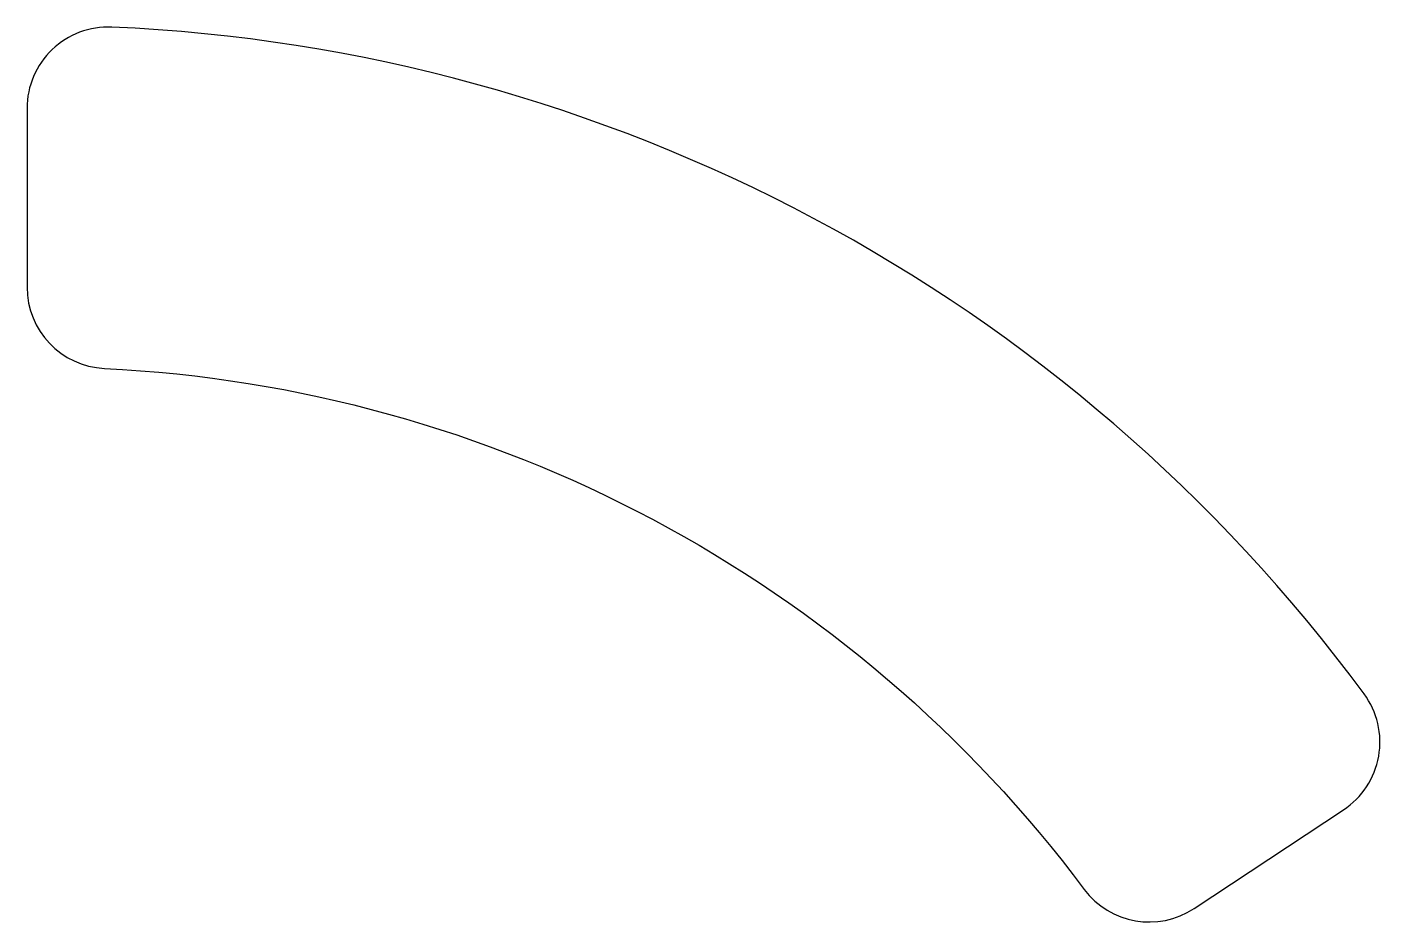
# Model space of a CAD drawing. Header units: millimetres. Extents: x -81 to 2.2, y -60.7 to -5.7.
import ezdxf

# ---------------------------------------------------------------- set-up
doc = ezdxf.new("R2010")
doc.units = ezdxf.units.MM
doc.layers.get('0').update_dxf_attribs({"linetype": 'CONTINUOUS'})

msp = doc.modelspace()

# ---------------------------------------------------------------- linework, layer by layer
msp.add_lwpolyline([(-81.045, -10.653), (-81.045, -21.664, 0.400072), (-76.287, -26.658, -0.223641), (-15.983, -58.713, 0.39711), (-9.224, -59.891), (-0.03, -53.822, 0.429533), (1.239, -46.681, 0.226867), (-75.83, -5.657, 0.426855)], format="xyb", close=True)

doc.saveas('drawing.dxf')
